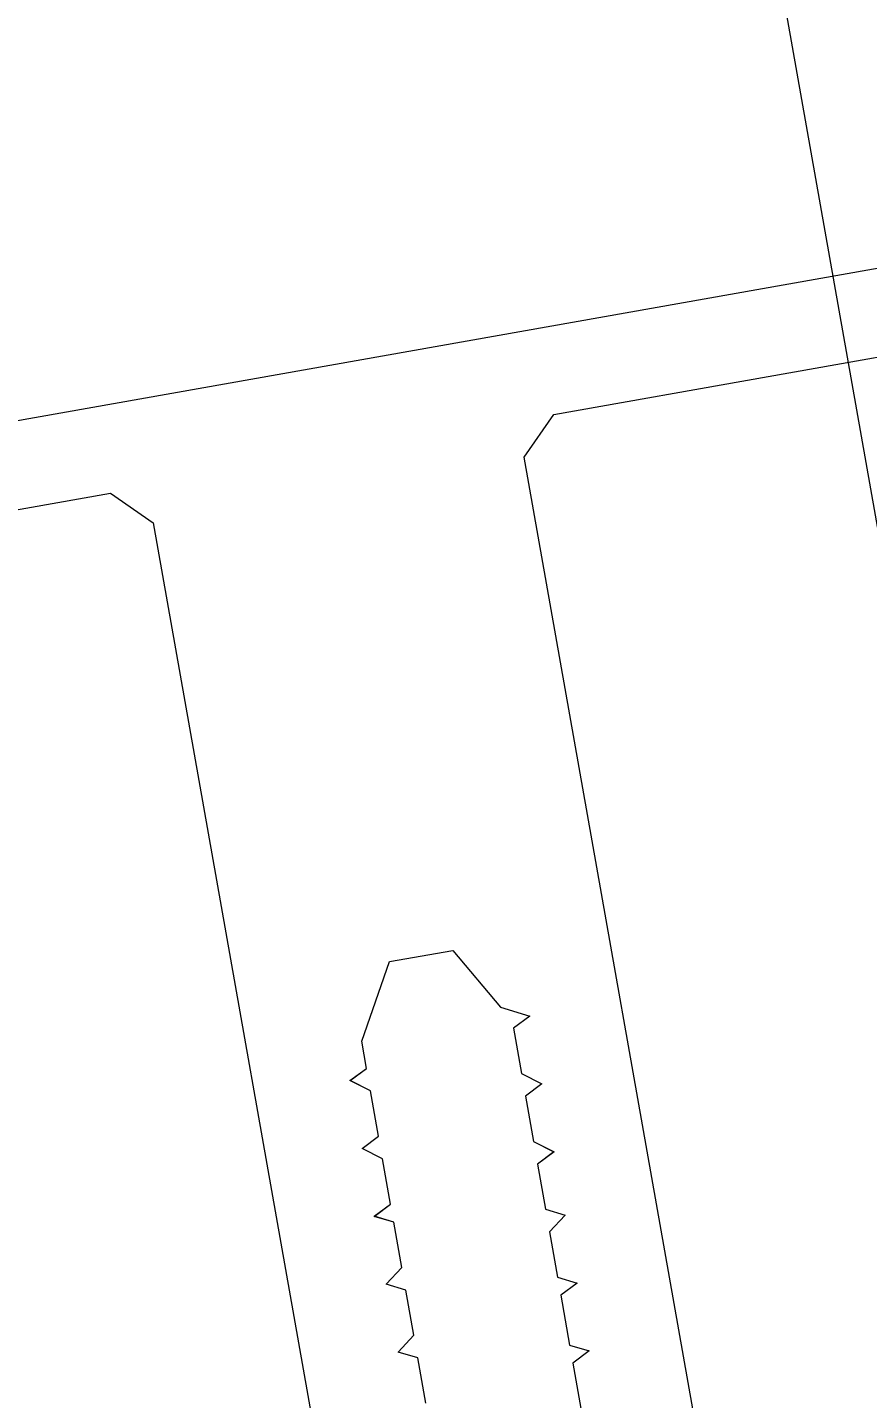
# Model space of a CAD drawing. Header units: millimetres. Extents: x -8428662 to 9409114, y 0 to 249028.
# Drawn here: x -196619.87 to -196597.59, y 105943.14 to 105979.52 of the extents above; entities that cross this region are included whole.
import ezdxf
from ezdxf import colors
from ezdxf.entities.mleader import LeaderData, LeaderLine
from ezdxf.math import Vec2, Vec3

# ---------------------------------------------------------------- set-up
doc = ezdxf.new("R2010")
doc.units = ezdxf.units.MM
doc.header["$MEASUREMENT"] = 0
doc.layers.get('0').update_dxf_attribs({"color": 250, "lineweight": 9})
for name, color, linetype, lineweight in [('_АР ТЕКСТ', 250, 'Continuous', 25), ('АР_Отметки', 250, 'Continuous', 15), ('АР_Перегородки витражные', 152, 'Continuous', 13), ('АР_Размеры', 175, 'Continuous', 9), ('АР_Размеры дверей', 15, 'Continuous', 0), ('АР_Сущ Несущая стена', 216, 'Continuous', 30)]:
    doc.layers.add(name, color=color, linetype=linetype, lineweight=lineweight)
doc.styles.add('ISOCPEUR', font='isocpeur.ttf', dxfattribs={"width": 0.7})

# ---------------------------------------------------------------- blocks, each defined once
blk = doc.blocks.new('_DotSmall')
at = {"color": 0, "linetype": 'ByBlock', "const_width": 0.5}
blk.add_lwpolyline([(-0.0625, 0, 1), (0.0625, 0, 1)], format="xyb", close=True, dxfattribs=at)
blk = doc.blocks.new('стойка витр.')
at = {"lineweight": 0, "ltscale": 100, "transparency": 33554687}
for points in [[(-12.451, 26.301), (-4.306, 4.822), (-4.872, 3.564), (-32.688, -6.984)], [(-26.478, -7.889), (-25.337, -7.457), (-25.282, -6.914), (-24.768, -7.241), (-23.627, -6.808), (-23.572, -6.266), (-23.057, -6.592), (-21.917, -6.16), (-21.862, -5.617), (-21.461, -5.987), (-20.321, -5.555), (-20.152, -4.969), (-19.751, -5.338), (-18.611, -4.906), (-18.442, -4.32), (-18.041, -4.69), (-17.357, -4.431), (-15.144, -4.765), (-14.539, -6.361), (-15.789, -7.878), (-15.872, -8.692), (-16.273, -8.322), (-17.413, -8.755), (-17.582, -9.34), (-17.983, -8.971), (-19.123, -9.403), (-19.292, -9.989), (-19.693, -9.619), (-20.833, -10.051), (-20.888, -10.594), (-21.403, -10.268), (-22.543, -10.7), (-22.598, -11.242), (-22.999, -10.873), (-24.253, -11.348), (-24.308, -11.891), (-24.709, -11.521), (-25.849, -11.954)], [(-29.143, -16.332), (-1.327, -5.784), (-0.069, -6.35), (8.119, -27.944)]]:
    blk.add_lwpolyline(points, dxfattribs=at)
blk.add_lwpolyline([(63.812, 56.264), (85.074, 0.195), (10.631, -28.034), (-10.631, 28.034)], close=True, dxfattribs=at)
blk = doc.blocks.new('A$Cf7573d2c')
at = {"color": 5, "lineweight": 0, "ltscale": 100, "transparency": 33554687}
for points in [[(1.153, -67.847), (23.699, -63.444), (24.844, -64.214), (30.546, -93.412)], [(32.486, -87.443), (32.252, -86.246), (31.727, -86.1), (32.135, -85.648), (31.901, -84.451), (31.376, -84.305), (31.785, -83.853), (31.551, -82.656), (31.025, -82.51), (31.457, -82.178), (31.224, -80.981), (30.675, -80.715), (31.107, -80.383), (30.873, -79.186), (30.324, -78.92), (30.756, -78.588), (30.616, -77.87), (31.319, -75.745), (32.994, -75.418), (34.279, -76.906), (35.067, -77.125), (34.635, -77.457), (34.869, -78.654), (35.418, -78.92), (34.986, -79.252), (35.219, -80.449), (35.768, -80.714), (35.336, -81.047), (35.57, -82.244), (36.095, -82.39), (35.687, -82.842), (35.92, -84.039), (36.446, -84.185), (36.014, -84.518), (36.271, -85.834), (36.796, -85.98), (36.364, -86.312), (36.598, -87.509)], [(40.358, -91.495), (34.656, -62.298), (35.426, -61.154), (58.092, -56.727)]]:
    blk.add_lwpolyline(points, dxfattribs=at)
blk.add_lwpolyline([(-15.508, 12.379), (43.345, 23.873), (58.605, -54.267), (-0.248, -65.76)], close=True, dxfattribs=at)
at = {"layer": 'АР_Перегородки витражные', "rotation": 80.28340479355269}
blk.add_blockref('стойка витр.', (29.179, -60.013), dxfattribs=at)
blk = doc.blocks.new('A$Cec9b444d')
at = {"color": 241, "ltscale": 100, "true_color": 0xf7abae, "rotation": 359}
blk.add_blockref('A$Cf7573d2c', (-2406.343, -6569.67), dxfattribs=at)

msp = doc.modelspace()

# ---------------------------------------------------------------- linework, layer by layer
at = {"layer": 'АР_Размеры', "color": 5, "lineweight": 0, "ltscale": 100, "transparency": 33554687}
msp.add_lwpolyline([(-196614.286, 106061.96), (-196597.009, 105964.478)], dxfattribs=at)
msp.add_lwpolyline([(-196614.286, 106061.96), (-196597.009, 105964.478)], dxfattribs=at)
msp.add_lwpolyline([(-196614.286, 106061.96), (-196597.009, 105964.478)], dxfattribs=at)
msp.add_lwpolyline([(-196614.286, 106061.96), (-196597.009, 105964.478)], dxfattribs=at)
msp.add_lwpolyline([(-196614.286, 106061.96), (-196597.009, 105964.478)], dxfattribs=at)
msp.add_lwpolyline([(-196614.286, 106061.96), (-196597.009, 105964.478)], dxfattribs=at)
msp.add_lwpolyline([(-196614.286, 106061.96), (-196597.009, 105964.478)], dxfattribs=at)
msp.add_lwpolyline([(-196614.286, 106061.96), (-196597.009, 105964.478)], dxfattribs=at)
msp.add_lwpolyline([(-196614.286, 106061.96), (-196597.009, 105964.478)], dxfattribs=at)
msp.add_lwpolyline([(-196614.286, 106061.96), (-196597.009, 105964.478)], dxfattribs=at)
msp.add_lwpolyline([(-196614.286, 106061.96), (-196597.009, 105964.478)], dxfattribs=at)
msp.add_lwpolyline([(-196614.286, 106061.96), (-196597.009, 105964.478)], dxfattribs=at)
msp.add_lwpolyline([(-196614.286, 106061.96), (-196597.009, 105964.478)], dxfattribs=at)
msp.add_lwpolyline([(-196614.286, 106061.96), (-196597.009, 105964.478)], dxfattribs=at)
msp.add_lwpolyline([(-196614.286, 106061.96), (-196597.009, 105964.478)], dxfattribs=at)
msp.add_lwpolyline([(-196614.286, 106061.96), (-196597.009, 105964.478)], dxfattribs=at)
msp.add_lwpolyline([(-196614.286, 106061.96), (-196597.009, 105964.478)], dxfattribs=at)
msp.add_lwpolyline([(-196614.286, 106061.96), (-196597.009, 105964.478)], dxfattribs=at)
msp.add_lwpolyline([(-196614.286, 106061.96), (-196597.009, 105964.478)], dxfattribs=at)
msp.add_lwpolyline([(-196614.286, 106061.96), (-196597.009, 105964.478)], dxfattribs=at)
msp.add_lwpolyline([(-196614.286, 106061.96), (-196597.009, 105964.478)], dxfattribs=at)
msp.add_lwpolyline([(-196614.286, 106061.96), (-196597.009, 105964.478)], dxfattribs=at)
msp.add_lwpolyline([(-196614.286, 106061.96), (-196597.009, 105964.478)], dxfattribs=at)
msp.add_lwpolyline([(-196614.286, 106061.96), (-196597.009, 105964.478)], dxfattribs=at)
msp.add_lwpolyline([(-196614.286, 106061.96), (-196597.009, 105964.478)], dxfattribs=at)
msp.add_lwpolyline([(-196614.286, 106061.96), (-196597.009, 105964.478)], dxfattribs=at)
msp.add_lwpolyline([(-196614.286, 106061.96), (-196597.009, 105964.478)], dxfattribs=at)
msp.add_lwpolyline([(-196614.286, 106061.96), (-196597.009, 105964.478)], dxfattribs=at)
msp.add_lwpolyline([(-196614.286, 106061.96), (-196597.009, 105964.478)], dxfattribs=at)
msp.add_lwpolyline([(-196614.286, 106061.96), (-196597.009, 105964.478)], dxfattribs=at)
msp.add_lwpolyline([(-196614.286, 106061.96), (-196597.009, 105964.478)], dxfattribs=at)
msp.add_lwpolyline([(-196614.286, 106061.96), (-196597.009, 105964.478)], dxfattribs=at)
msp.add_lwpolyline([(-196614.286, 106061.96), (-196597.009, 105964.478)], dxfattribs=at)
msp.add_lwpolyline([(-196614.286, 106061.96), (-196597.009, 105964.478)], dxfattribs=at)
msp.add_lwpolyline([(-196614.286, 106061.96), (-196597.009, 105964.478)], dxfattribs=at)
msp.add_lwpolyline([(-196614.286, 106061.96), (-196597.009, 105964.478)], dxfattribs=at)
msp.add_lwpolyline([(-196614.286, 106061.96), (-196597.009, 105964.478)], dxfattribs=at)
msp.add_lwpolyline([(-196614.286, 106061.96), (-196597.009, 105964.478)], dxfattribs=at)
msp.add_lwpolyline([(-196614.286, 106061.96), (-196597.009, 105964.478)], dxfattribs=at)
msp.add_lwpolyline([(-196614.286, 106061.96), (-196597.009, 105964.478)], dxfattribs=at)
msp.add_lwpolyline([(-196614.286, 106061.96), (-196597.009, 105964.478)], dxfattribs=at)
msp.add_lwpolyline([(-196614.286, 106061.96), (-196597.009, 105964.478)], dxfattribs=at)
msp.add_lwpolyline([(-196614.286, 106061.96), (-196597.009, 105964.478)], dxfattribs=at)
msp.add_lwpolyline([(-196614.286, 106061.96), (-196597.009, 105964.478)], dxfattribs=at)
msp.add_lwpolyline([(-196614.286, 106061.96), (-196597.009, 105964.478)], dxfattribs=at)
msp.add_lwpolyline([(-196614.286, 106061.96), (-196597.009, 105964.478)], dxfattribs=at)
msp.add_lwpolyline([(-196614.286, 106061.96), (-196597.009, 105964.478)], dxfattribs=at)
msp.add_lwpolyline([(-196614.286, 106061.96), (-196597.009, 105964.478)], dxfattribs=at)
msp.add_lwpolyline([(-196614.286, 106061.96), (-196597.009, 105964.478)], dxfattribs=at)
msp.add_lwpolyline([(-196614.286, 106061.96), (-196597.009, 105964.478)], dxfattribs=at)
msp.add_lwpolyline([(-196614.286, 106061.96), (-196597.009, 105964.478)], dxfattribs=at)
msp.add_lwpolyline([(-196614.286, 106061.96), (-196597.009, 105964.478)], dxfattribs=at)
msp.add_lwpolyline([(-196614.286, 106061.96), (-196597.009, 105964.478)], dxfattribs=at)
msp.add_lwpolyline([(-196614.286, 106061.96), (-196597.009, 105964.478)], dxfattribs=at)
msp.add_lwpolyline([(-196614.286, 106061.96), (-196597.009, 105964.478)], dxfattribs=at)
msp.add_lwpolyline([(-196614.286, 106061.96), (-196597.009, 105964.478)], dxfattribs=at)
msp.add_lwpolyline([(-196614.286, 106061.96), (-196597.009, 105964.478)], dxfattribs=at)
msp.add_lwpolyline([(-196614.286, 106061.96), (-196597.009, 105964.478)], dxfattribs=at)
msp.add_lwpolyline([(-196614.286, 106061.96), (-196597.009, 105964.478)], dxfattribs=at)
msp.add_lwpolyline([(-196614.286, 106061.96), (-196597.009, 105964.478)], dxfattribs=at)
msp.add_lwpolyline([(-196614.286, 106061.96), (-196597.009, 105964.478)], dxfattribs=at)
msp.add_lwpolyline([(-196614.286, 106061.96), (-196597.009, 105964.478)], dxfattribs=at)
msp.add_lwpolyline([(-196614.286, 106061.96), (-196597.009, 105964.478)], dxfattribs=at)
msp.add_lwpolyline([(-196614.286, 106061.96), (-196597.009, 105964.478)], dxfattribs=at)
msp.add_lwpolyline([(-196614.286, 106061.96), (-196597.009, 105964.478)], dxfattribs=at)
msp.add_lwpolyline([(-196614.286, 106061.96), (-196597.009, 105964.478)], dxfattribs=at)
msp.add_lwpolyline([(-196614.286, 106061.96), (-196597.009, 105964.478)], dxfattribs=at)
msp.add_lwpolyline([(-196614.286, 106061.96), (-196597.009, 105964.478)], dxfattribs=at)
msp.add_lwpolyline([(-196614.286, 106061.96), (-196597.009, 105964.478)], dxfattribs=at)
msp.add_lwpolyline([(-196614.286, 106061.96), (-196597.009, 105964.478)], dxfattribs=at)
msp.add_lwpolyline([(-196614.286, 106061.96), (-196597.009, 105964.478)], dxfattribs=at)
msp.add_lwpolyline([(-196614.286, 106061.96), (-196597.009, 105964.478)], dxfattribs=at)
msp.add_lwpolyline([(-196614.286, 106061.96), (-196597.009, 105964.478)], dxfattribs=at)
msp.add_lwpolyline([(-196614.286, 106061.96), (-196597.009, 105964.478)], dxfattribs=at)
msp.add_lwpolyline([(-196614.286, 106061.96), (-196597.009, 105964.478)], dxfattribs=at)
msp.add_lwpolyline([(-196614.286, 106061.96), (-196597.009, 105964.478)], dxfattribs=at)
msp.add_lwpolyline([(-196614.286, 106061.96), (-196597.009, 105964.478)], dxfattribs=at)
msp.add_lwpolyline([(-196614.286, 106061.96), (-196597.009, 105964.478)], dxfattribs=at)
msp.add_lwpolyline([(-196614.286, 106061.96), (-196597.009, 105964.478)], dxfattribs=at)
msp.add_lwpolyline([(-196614.286, 106061.96), (-196597.009, 105964.478)], dxfattribs=at)
msp.add_lwpolyline([(-196614.286, 106061.96), (-196597.009, 105964.478)], dxfattribs=at)
msp.add_lwpolyline([(-196614.286, 106061.96), (-196597.009, 105964.478)], dxfattribs=at)
msp.add_lwpolyline([(-196614.286, 106061.96), (-196597.009, 105964.478)], dxfattribs=at)
msp.add_lwpolyline([(-196614.286, 106061.96), (-196597.009, 105964.478)], dxfattribs=at)
msp.add_lwpolyline([(-196614.286, 106061.96), (-196597.009, 105964.478)], dxfattribs=at)
msp.add_lwpolyline([(-196614.286, 106061.96), (-196597.009, 105964.478)], dxfattribs=at)
msp.add_lwpolyline([(-196614.286, 106061.96), (-196597.009, 105964.478)], dxfattribs=at)
msp.add_lwpolyline([(-196614.286, 106061.96), (-196597.009, 105964.478)], dxfattribs=at)
msp.add_lwpolyline([(-196614.286, 106061.96), (-196597.009, 105964.478)], dxfattribs=at)
msp.add_lwpolyline([(-196614.286, 106061.96), (-196597.009, 105964.478)], dxfattribs=at)
msp.add_lwpolyline([(-196614.286, 106061.96), (-196597.009, 105964.478)], dxfattribs=at)
msp.add_lwpolyline([(-196614.286, 106061.96), (-196597.009, 105964.478)], dxfattribs=at)
msp.add_lwpolyline([(-196614.286, 106061.96), (-196597.009, 105964.478)], dxfattribs=at)
msp.add_lwpolyline([(-196614.286, 106061.96), (-196597.009, 105964.478)], dxfattribs=at)
msp.add_lwpolyline([(-196614.286, 106061.96), (-196597.009, 105964.478)], dxfattribs=at)
msp.add_lwpolyline([(-196614.286, 106061.96), (-196597.009, 105964.478)], dxfattribs=at)
msp.add_lwpolyline([(-196614.286, 106061.96), (-196597.009, 105964.478)], dxfattribs=at)
msp.add_lwpolyline([(-196614.286, 106061.96), (-196597.009, 105964.478)], dxfattribs=at)
msp.add_lwpolyline([(-196614.286, 106061.96), (-196597.009, 105964.478)], dxfattribs=at)
msp.add_lwpolyline([(-196614.286, 106061.96), (-196597.009, 105964.478)], dxfattribs=at)
msp.add_lwpolyline([(-196614.286, 106061.96), (-196597.009, 105964.478)], dxfattribs=at)
msp.add_lwpolyline([(-196614.286, 106061.96), (-196597.009, 105964.478)], dxfattribs=at)
msp.add_lwpolyline([(-196614.286, 106061.96), (-196597.009, 105964.478)], dxfattribs=at)
msp.add_lwpolyline([(-196614.286, 106061.96), (-196597.009, 105964.478)], dxfattribs=at)
msp.add_lwpolyline([(-196614.286, 106061.96), (-196597.009, 105964.478)], dxfattribs=at)
msp.add_lwpolyline([(-196614.286, 106061.96), (-196597.009, 105964.478)], dxfattribs=at)
msp.add_lwpolyline([(-196614.286, 106061.96), (-196597.009, 105964.478)], dxfattribs=at)
msp.add_lwpolyline([(-196614.286, 106061.96), (-196597.009, 105964.478)], dxfattribs=at)
msp.add_lwpolyline([(-196614.286, 106061.96), (-196597.009, 105964.478)], dxfattribs=at)
msp.add_lwpolyline([(-196614.286, 106061.96), (-196597.009, 105964.478)], dxfattribs=at)
msp.add_lwpolyline([(-196614.286, 106061.96), (-196597.009, 105964.478)], dxfattribs=at)
msp.add_lwpolyline([(-196614.286, 106061.96), (-196597.009, 105964.478)], dxfattribs=at)
msp.add_lwpolyline([(-196614.286, 106061.96), (-196597.009, 105964.478)], dxfattribs=at)
msp.add_lwpolyline([(-196614.286, 106061.96), (-196597.009, 105964.478)], dxfattribs=at)
msp.add_lwpolyline([(-196614.286, 106061.96), (-196597.009, 105964.478)], dxfattribs=at)
msp.add_lwpolyline([(-196614.286, 106061.96), (-196597.009, 105964.478)], dxfattribs=at)
msp.add_lwpolyline([(-196614.286, 106061.96), (-196597.009, 105964.478)], dxfattribs=at)
msp.add_lwpolyline([(-196614.286, 106061.96), (-196597.009, 105964.478)], dxfattribs=at)
msp.add_lwpolyline([(-196614.286, 106061.96), (-196597.009, 105964.478)], dxfattribs=at)
msp.add_lwpolyline([(-196614.286, 106061.96), (-196597.009, 105964.478)], dxfattribs=at)
msp.add_lwpolyline([(-196614.286, 106061.96), (-196597.009, 105964.478)], dxfattribs=at)
msp.add_lwpolyline([(-196614.286, 106061.96), (-196597.009, 105964.478)], dxfattribs=at)
msp.add_lwpolyline([(-196614.286, 106061.96), (-196597.009, 105964.478)], dxfattribs=at)
msp.add_lwpolyline([(-196614.286, 106061.96), (-196597.009, 105964.478)], dxfattribs=at)
msp.add_lwpolyline([(-196614.286, 106061.96), (-196597.009, 105964.478)], dxfattribs=at)
msp.add_lwpolyline([(-196614.286, 106061.96), (-196597.009, 105964.478)], dxfattribs=at)
msp.add_lwpolyline([(-196614.286, 106061.96), (-196597.009, 105964.478)], dxfattribs=at)
msp.add_lwpolyline([(-196614.286, 106061.96), (-196597.009, 105964.478)], dxfattribs=at)
msp.add_lwpolyline([(-196614.286, 106061.96), (-196597.009, 105964.478)], dxfattribs=at)
msp.add_lwpolyline([(-196614.286, 106061.96), (-196597.009, 105964.478)], dxfattribs=at)
msp.add_lwpolyline([(-196614.286, 106061.96), (-196597.009, 105964.478)], dxfattribs=at)
msp.add_lwpolyline([(-196614.286, 106061.96), (-196597.009, 105964.478)], dxfattribs=at)
msp.add_lwpolyline([(-196614.286, 106061.96), (-196597.009, 105964.478)], dxfattribs=at)
msp.add_lwpolyline([(-196614.286, 106061.96), (-196597.009, 105964.478)], dxfattribs=at)
msp.add_lwpolyline([(-196614.286, 106061.96), (-196597.009, 105964.478)], dxfattribs=at)
msp.add_lwpolyline([(-196614.286, 106061.96), (-196597.009, 105964.478)], dxfattribs=at)
msp.add_lwpolyline([(-196614.286, 106061.96), (-196597.009, 105964.478)], dxfattribs=at)
msp.add_lwpolyline([(-196614.286, 106061.96), (-196597.009, 105964.478)], dxfattribs=at)
msp.add_lwpolyline([(-196614.286, 106061.96), (-196597.009, 105964.478)], dxfattribs=at)
msp.add_lwpolyline([(-196614.286, 106061.96), (-196597.009, 105964.478)], dxfattribs=at)
msp.add_lwpolyline([(-196614.286, 106061.96), (-196597.009, 105964.478)], dxfattribs=at)
msp.add_lwpolyline([(-196614.286, 106061.96), (-196597.009, 105964.478)], dxfattribs=at)
msp.add_lwpolyline([(-196614.286, 106061.96), (-196597.009, 105964.478)], dxfattribs=at)
msp.add_lwpolyline([(-196614.286, 106061.96), (-196597.009, 105964.478)], dxfattribs=at)
msp.add_lwpolyline([(-196614.286, 106061.96), (-196597.009, 105964.478)], dxfattribs=at)
msp.add_lwpolyline([(-196614.286, 106061.96), (-196597.009, 105964.478)], dxfattribs=at)
msp.add_lwpolyline([(-196614.286, 106061.96), (-196597.009, 105964.478)], dxfattribs=at)
msp.add_lwpolyline([(-196614.286, 106061.96), (-196597.009, 105964.478)], dxfattribs=at)
msp.add_lwpolyline([(-196614.286, 106061.96), (-196597.009, 105964.478)], dxfattribs=at)
msp.add_lwpolyline([(-196614.286, 106061.96), (-196597.009, 105964.478)], dxfattribs=at)
msp.add_lwpolyline([(-196614.286, 106061.96), (-196597.009, 105964.478)], dxfattribs=at)
msp.add_lwpolyline([(-196614.286, 106061.96), (-196597.009, 105964.478)], dxfattribs=at)
msp.add_lwpolyline([(-196614.286, 106061.96), (-196597.009, 105964.478)], dxfattribs=at)
msp.add_lwpolyline([(-196614.286, 106061.96), (-196597.009, 105964.478)], dxfattribs=at)
msp.add_lwpolyline([(-196614.286, 106061.96), (-196597.009, 105964.478)], dxfattribs=at)
msp.add_lwpolyline([(-196614.286, 106061.96), (-196597.009, 105964.478)], dxfattribs=at)
msp.add_lwpolyline([(-196614.286, 106061.96), (-196597.009, 105964.478)], dxfattribs=at)
msp.add_lwpolyline([(-196614.286, 106061.96), (-196597.009, 105964.478)], dxfattribs=at)
msp.add_lwpolyline([(-196614.286, 106061.96), (-196597.009, 105964.478)], dxfattribs=at)
msp.add_lwpolyline([(-196614.286, 106061.96), (-196597.009, 105964.478)], dxfattribs=at)
msp.add_lwpolyline([(-196614.286, 106061.96), (-196597.009, 105964.478)], dxfattribs=at)
msp.add_lwpolyline([(-196614.286, 106061.96), (-196597.009, 105964.478)], dxfattribs=at)
msp.add_lwpolyline([(-196614.286, 106061.96), (-196597.009, 105964.478)], dxfattribs=at)
msp.add_lwpolyline([(-196614.286, 106061.96), (-196597.009, 105964.478)], dxfattribs=at)
msp.add_lwpolyline([(-196614.286, 106061.96), (-196597.009, 105964.478)], dxfattribs=at)
msp.add_lwpolyline([(-196614.286, 106061.96), (-196597.009, 105964.478)], dxfattribs=at)
msp.add_lwpolyline([(-196614.286, 106061.96), (-196597.009, 105964.478)], dxfattribs=at)
msp.add_lwpolyline([(-196614.286, 106061.96), (-196597.009, 105964.478)], dxfattribs=at)
msp.add_lwpolyline([(-196614.286, 106061.96), (-196597.009, 105964.478)], dxfattribs=at)
msp.add_lwpolyline([(-196614.286, 106061.96), (-196597.009, 105964.478)], dxfattribs=at)
msp.add_lwpolyline([(-196614.286, 106061.96), (-196597.009, 105964.478)], dxfattribs=at)
msp.add_lwpolyline([(-196614.286, 106061.96), (-196597.009, 105964.478)], dxfattribs=at)
msp.add_lwpolyline([(-196614.286, 106061.96), (-196597.009, 105964.478)], dxfattribs=at)
msp.add_lwpolyline([(-196614.286, 106061.96), (-196597.009, 105964.478)], dxfattribs=at)
msp.add_lwpolyline([(-196614.286, 106061.96), (-196597.009, 105964.478)], dxfattribs=at)
msp.add_lwpolyline([(-196614.286, 106061.96), (-196597.009, 105964.478)], dxfattribs=at)
msp.add_lwpolyline([(-196614.286, 106061.96), (-196597.009, 105964.478)], dxfattribs=at)
msp.add_lwpolyline([(-196614.286, 106061.96), (-196597.009, 105964.478)], dxfattribs=at)
msp.add_lwpolyline([(-196614.286, 106061.96), (-196597.009, 105964.478)], dxfattribs=at)
msp.add_lwpolyline([(-196614.286, 106061.96), (-196597.009, 105964.478)], dxfattribs=at)
msp.add_lwpolyline([(-196614.286, 106061.96), (-196597.009, 105964.478)], dxfattribs=at)
msp.add_lwpolyline([(-196614.286, 106061.96), (-196597.009, 105964.478)], dxfattribs=at)
msp.add_lwpolyline([(-196614.286, 106061.96), (-196597.009, 105964.478)], dxfattribs=at)
msp.add_lwpolyline([(-196614.286, 106061.96), (-196597.009, 105964.478)], dxfattribs=at)
msp.add_lwpolyline([(-196614.286, 106061.96), (-196597.009, 105964.478)], dxfattribs=at)
msp.add_lwpolyline([(-196614.286, 106061.96), (-196597.009, 105964.478)], dxfattribs=at)
msp.add_lwpolyline([(-196614.286, 106061.96), (-196597.009, 105964.478)], dxfattribs=at)
msp.add_lwpolyline([(-196614.286, 106061.96), (-196597.009, 105964.478)], dxfattribs=at)
msp.add_lwpolyline([(-196614.286, 106061.96), (-196597.009, 105964.478)], dxfattribs=at)
msp.add_lwpolyline([(-196614.286, 106061.96), (-196597.009, 105964.478)], dxfattribs=at)
msp.add_lwpolyline([(-196614.286, 106061.96), (-196597.009, 105964.478)], dxfattribs=at)
msp.add_lwpolyline([(-196614.286, 106061.96), (-196597.009, 105964.478)], dxfattribs=at)
msp.add_lwpolyline([(-196614.286, 106061.96), (-196597.009, 105964.478)], dxfattribs=at)
msp.add_lwpolyline([(-196614.286, 106061.96), (-196597.009, 105964.478)], dxfattribs=at)
msp.add_lwpolyline([(-196614.286, 106061.96), (-196597.009, 105964.478)], dxfattribs=at)
msp.add_lwpolyline([(-196614.286, 106061.96), (-196597.009, 105964.478)], dxfattribs=at)
msp.add_lwpolyline([(-196614.286, 106061.96), (-196597.009, 105964.478)], dxfattribs=at)
msp.add_lwpolyline([(-196614.286, 106061.96), (-196597.009, 105964.478)], dxfattribs=at)
msp.add_lwpolyline([(-196614.286, 106061.96), (-196597.009, 105964.478)], dxfattribs=at)
msp.add_lwpolyline([(-196614.286, 106061.96), (-196597.009, 105964.478)], dxfattribs=at)
msp.add_lwpolyline([(-196614.286, 106061.96), (-196597.009, 105964.478)], dxfattribs=at)
msp.add_lwpolyline([(-196614.286, 106061.96), (-196597.009, 105964.478)], dxfattribs=at)
msp.add_lwpolyline([(-196614.286, 106061.96), (-196597.009, 105964.478)], dxfattribs=at)
msp.add_lwpolyline([(-196614.286, 106061.96), (-196597.009, 105964.478)], dxfattribs=at)
msp.add_lwpolyline([(-196614.286, 106061.96), (-196597.009, 105964.478)], dxfattribs=at)
msp.add_lwpolyline([(-196614.286, 106061.96), (-196597.009, 105964.478)], dxfattribs=at)
msp.add_lwpolyline([(-196614.286, 106061.96), (-196597.009, 105964.478)], dxfattribs=at)
msp.add_lwpolyline([(-196614.286, 106061.96), (-196597.009, 105964.478)], dxfattribs=at)
msp.add_lwpolyline([(-196614.286, 106061.96), (-196597.009, 105964.478)], dxfattribs=at)
msp.add_lwpolyline([(-196614.286, 106061.96), (-196597.009, 105964.478)], dxfattribs=at)
msp.add_lwpolyline([(-196614.286, 106061.96), (-196597.009, 105964.478)], dxfattribs=at)
msp.add_lwpolyline([(-196614.286, 106061.96), (-196597.009, 105964.478)], dxfattribs=at)
msp.add_lwpolyline([(-196614.286, 106061.96), (-196597.009, 105964.478)], dxfattribs=at)
msp.add_lwpolyline([(-196614.286, 106061.96), (-196597.009, 105964.478)], dxfattribs=at)
msp.add_lwpolyline([(-196614.286, 106061.96), (-196597.009, 105964.478)], dxfattribs=at)
msp.add_lwpolyline([(-196614.286, 106061.96), (-196597.009, 105964.478)], dxfattribs=at)
msp.add_lwpolyline([(-196614.286, 106061.96), (-196597.009, 105964.478)], dxfattribs=at)
msp.add_lwpolyline([(-196614.286, 106061.96), (-196597.009, 105964.478)], dxfattribs=at)
msp.add_lwpolyline([(-196614.286, 106061.96), (-196597.009, 105964.478)], dxfattribs=at)
msp.add_lwpolyline([(-196614.286, 106061.96), (-196597.009, 105964.478)], dxfattribs=at)
msp.add_lwpolyline([(-196614.286, 106061.96), (-196597.009, 105964.478)], dxfattribs=at)
msp.add_lwpolyline([(-196614.286, 106061.96), (-196597.009, 105964.478)], dxfattribs=at)
msp.add_lwpolyline([(-196614.286, 106061.96), (-196597.009, 105964.478)], dxfattribs=at)
msp.add_lwpolyline([(-196614.286, 106061.96), (-196597.009, 105964.478)], dxfattribs=at)
msp.add_lwpolyline([(-196614.286, 106061.96), (-196597.009, 105964.478)], dxfattribs=at)
at = {"layer": 'АР_Сущ Несущая стена', "lineweight": 18, "ltscale": 100}
msp.add_arc((-197116.355, 115484.589), 9778.655, 272.592548, 356.6353914, dxfattribs=at)

# ---------------------------------------------------------------- block references
at = {"layer": 'АР_Размеры дверей', "ltscale": 100}
msp.add_blockref('A$Cec9b444d', (-194233.915, 112600.682), dxfattribs=at)

# ---------------------------------------------------------------- leaders
at = {"layer": '_АР ТЕКСТ'}
ml = msp.add_multileader_mtext('Standard', dxfattribs=at)
ml.set_content('{\\W0.8;-2,550}', color=256, style='ISOCPEUR')
ml.set_leader_properties(color=256, linetype='Continuous', lineweight=-1)
ml.set_arrow_properties(name='DOTSMALL')
ml.build(insert=Vec2(0, 0))
ml.multileader.update_dxf_attribs({"has_text_frame": 1, "text_left_attachment_type": 4, "text_right_attachment_type": 4, "dogleg_length": 100, "arrow_head_size": 180})
ctx = ml.context
ctx.base_point, ctx.char_height, ctx.arrow_head_size, ctx.landing_gap_size, ctx.plane_origin = Vec3(-648899.212, 123943.264, -1.962), 250, 180, 50, Vec3(-648418.878, 121699.245, -1.962)
ctx.left_attachment, ctx.right_attachment = 4, 4
notes = []
notes.append((ctx, [(0, (0, 0, 0), (0, 0), (1, 0), 1, [])]))
ctx.mtext.insert, ctx.mtext.width, ctx.mtext.defined_height, ctx.mtext.line_spacing_style, ctx.mtext.flow_direction = Vec3(-648849.212, 124276.597, -1.962), 801.08641, 330.71, 2, 5
ml = msp.add_multileader_mtext('Standard', dxfattribs=at)
ml.set_content('{\\W0.8;-2,550}', color=256, style='ISOCPEUR')
ml.set_leader_properties(color=256, linetype='Continuous', lineweight=-1)
ml.set_arrow_properties(name='DOTSMALL')
ml.build(insert=Vec2(0, 0))
ml.multileader.update_dxf_attribs({"has_text_frame": 1, "text_left_attachment_type": 4, "text_right_attachment_type": 4, "dogleg_length": 100, "arrow_head_size": 180})
ctx = ml.context
ctx.base_point, ctx.char_height, ctx.arrow_head_size, ctx.landing_gap_size, ctx.plane_origin = Vec3(-307521.564, 123917.101, -1.962), 250, 180, 50, Vec3(-307041.231, 121673.082, -1.962)
ctx.left_attachment, ctx.right_attachment = 4, 4
notes.append((ctx, [(0, (0, 0, 0), (0, 0), (1, 0), 1, [])]))
ctx.mtext.insert, ctx.mtext.width, ctx.mtext.defined_height, ctx.mtext.line_spacing_style, ctx.mtext.flow_direction = Vec3(-307471.564, 124250.434, -1.962), 801.08641, 330.71, 2, 5
ml = msp.add_multileader_mtext('Standard', dxfattribs=at)
ml.set_content('{\\W0.8;-2,550}', color=256, style='ISOCPEUR')
ml.set_leader_properties(color=256, linetype='Continuous', lineweight=-1)
ml.set_arrow_properties(name='DOTSMALL')
ml.build(insert=Vec2(0, 0))
ml.multileader.update_dxf_attribs({"has_text_frame": 1, "text_left_attachment_type": 4, "text_right_attachment_type": 4, "dogleg_length": 100, "arrow_head_size": 180})
ctx = ml.context
ctx.base_point, ctx.char_height, ctx.arrow_head_size, ctx.landing_gap_size, ctx.plane_origin = Vec3(-660859.404, 120073.276, -1.962), 250, 180, 50, Vec3(-660379.071, 117829.258, -1.962)
ctx.left_attachment, ctx.right_attachment = 4, 4
notes.append((ctx, [(0, (0, 0, 0), (0, 0), (1, 0), 1, [])]))
ctx.mtext.insert, ctx.mtext.width, ctx.mtext.defined_height, ctx.mtext.line_spacing_style, ctx.mtext.flow_direction = Vec3(-660809.404, 120406.61, -1.962), 801.08641, 330.71, 2, 5
ml = msp.add_multileader_mtext('Standard', dxfattribs=at)
ml.set_content('{\\W0.8;-2,550}', color=256, style='ISOCPEUR')
ml.set_leader_properties(color=256, linetype='Continuous', lineweight=-1)
ml.set_arrow_properties(name='DOTSMALL')
ml.build(insert=Vec2(0, 0))
ml.multileader.update_dxf_attribs({"has_text_frame": 1, "text_left_attachment_type": 4, "text_right_attachment_type": 4, "dogleg_length": 100, "arrow_head_size": 180})
ctx = ml.context
ctx.base_point, ctx.char_height, ctx.arrow_head_size, ctx.landing_gap_size, ctx.plane_origin = Vec3(-319481.757, 120047.113, -1.962), 250, 180, 50, Vec3(-319001.423, 117803.095, -1.962)
ctx.left_attachment, ctx.right_attachment = 4, 4
notes.append((ctx, [(0, (0, 0, 0), (0, 0), (1, 0), 1, [])]))
ctx.mtext.insert, ctx.mtext.width, ctx.mtext.defined_height, ctx.mtext.line_spacing_style, ctx.mtext.flow_direction = Vec3(-319431.757, 120380.447, -1.962), 801.08641, 330.71, 2, 5
at = {"layer": 'АР_Отметки'}
ml = msp.add_multileader_mtext('Standard', dxfattribs=at)
ml.set_content('{\\W0.8;-2,250}', color=256, style='ISOCPEUR')
ml.set_leader_properties(color=256, linetype='Continuous', lineweight=-1)
ml.set_arrow_properties(name='DOTSMALL')
ml.build(insert=Vec2(0, 0))
ml.multileader.update_dxf_attribs({"has_text_frame": 1, "text_left_attachment_type": 4, "text_right_attachment_type": 4, "dogleg_length": 100, "arrow_head_size": 180})
ctx = ml.context
ctx.base_point, ctx.char_height, ctx.arrow_head_size, ctx.landing_gap_size, ctx.plane_origin = Vec3(-643357.009, 128352.859), 250, 180, 50, Vec3(-642978.925, 126878.835)
ctx.left_attachment, ctx.right_attachment = 4, 4
notes.append((ctx, [(0, (0, 0, 0), (0, 0), (1, 0), 1, [])]))
ctx.mtext.insert, ctx.mtext.width, ctx.mtext.defined_height, ctx.mtext.line_spacing_style, ctx.mtext.flow_direction = Vec3(-643307.009, 128686.192), 769.98896, 343.888, 2, 5
ml = msp.add_multileader_mtext('Standard', dxfattribs=at)
ml.set_content('{\\W0.8;-2,250}', color=256, style='ISOCPEUR')
ml.set_leader_properties(color=256, linetype='Continuous', lineweight=-1)
ml.set_arrow_properties(name='DOTSMALL')
ml.build(insert=Vec2(0, 0))
ml.multileader.update_dxf_attribs({"has_text_frame": 1, "text_left_attachment_type": 4, "text_right_attachment_type": 4, "dogleg_length": 100, "arrow_head_size": 180})
ctx = ml.context
ctx.base_point, ctx.char_height, ctx.arrow_head_size, ctx.landing_gap_size, ctx.plane_origin = Vec3(-301979.361, 128326.696), 250, 180, 50, Vec3(-301601.278, 126852.672)
ctx.left_attachment, ctx.right_attachment = 4, 4
notes.append((ctx, [(0, (0, 0, 0), (0, 0), (1, 0), 1, [])]))
ctx.mtext.insert, ctx.mtext.width, ctx.mtext.defined_height, ctx.mtext.line_spacing_style, ctx.mtext.flow_direction = Vec3(-301929.361, 128660.029), 769.98896, 343.888, 2, 5
ml = msp.add_multileader_mtext('Standard', dxfattribs=at)
ml.set_content('0,000', color=256, style='ISOCPEUR')
ml.set_leader_properties(color=256, linetype='Continuous', lineweight=-1)
ml.set_arrow_properties(name='DOTSMALL')
ml.build(insert=Vec2(0, 0))
ml.multileader.update_dxf_attribs({"has_text_frame": 1, "text_left_attachment_type": 4, "text_right_attachment_type": 4, "dogleg_length": 100, "arrow_head_size": 180})
ctx = ml.context
ctx.base_point, ctx.char_height, ctx.arrow_head_size, ctx.landing_gap_size, ctx.plane_origin = Vec3(-202684.24, 121780.852, -0.16), 250, 180, 50, Vec3(-205755.321, 120191.304, -0.16)
ctx.left_attachment, ctx.right_attachment = 4, 4
notes.append((ctx, [(0, (0, 0, 0), (0, 0), (1, 0), 1, [])]))
ctx.mtext.insert, ctx.mtext.width, ctx.mtext.line_spacing_style, ctx.mtext.flow_direction = Vec3(-202634.24, 122114.186, -0.16), 852.69703, 2, 5
ml = msp.add_multileader_mtext('Standard', dxfattribs=at)
ml.set_content('{\\W0.8;-2,250}', color=256, style='ISOCPEUR')
ml.set_leader_properties(color=256, linetype='Continuous', lineweight=-1)
ml.set_arrow_properties(name='DOTSMALL')
ml.build(insert=Vec2(0, 0))
ml.multileader.update_dxf_attribs({"has_text_frame": 1, "text_left_attachment_type": 4, "text_right_attachment_type": 4, "dogleg_length": 100, "arrow_head_size": 180})
ctx = ml.context
ctx.base_point, ctx.char_height, ctx.arrow_head_size, ctx.landing_gap_size, ctx.plane_origin = Vec3(-644429.186, 120267.042, 0), 250, 180, 50, Vec3(-649087.695, 116414.735, 0)
ctx.left_attachment, ctx.right_attachment = 4, 4
notes.append((ctx, [(0, (0, 0, 0), (0, 0), (1, 0), 1, [])]))
ctx.mtext.insert, ctx.mtext.width, ctx.mtext.defined_height, ctx.mtext.line_spacing_style, ctx.mtext.flow_direction = Vec3(-644379.186, 120600.375, 0), 769.98896, 343.888, 2, 5
ml = msp.add_multileader_mtext('Standard', dxfattribs=at)
ml.set_content('{\\W0.8;-2,250}', color=256, style='ISOCPEUR')
ml.set_leader_properties(color=256, linetype='Continuous', lineweight=-1)
ml.set_arrow_properties(name='DOTSMALL')
ml.build(insert=Vec2(0, 0))
ml.multileader.update_dxf_attribs({"has_text_frame": 1, "text_left_attachment_type": 4, "text_right_attachment_type": 4, "dogleg_length": 100, "arrow_head_size": 180})
ctx = ml.context
ctx.base_point, ctx.char_height, ctx.arrow_head_size, ctx.landing_gap_size, ctx.plane_origin = Vec3(-303051.538, 120240.879, 0), 250, 180, 50, Vec3(-307710.047, 116388.572, 0)
ctx.left_attachment, ctx.right_attachment = 4, 4
notes.append((ctx, [(0, (0, 0, 0), (0, 0), (1, 0), 1, [])]))
ctx.mtext.insert, ctx.mtext.width, ctx.mtext.defined_height, ctx.mtext.line_spacing_style, ctx.mtext.flow_direction = Vec3(-303001.538, 120574.212, 0), 769.98896, 343.888, 2, 5
ml = msp.add_multileader_mtext('Standard', dxfattribs=at)
ml.set_content('{\\W0.8;-2,250}', color=256, style='ISOCPEUR')
ml.set_leader_properties(color=256, linetype='Continuous', lineweight=-1)
ml.set_arrow_properties(name='DOTSMALL')
ml.build(insert=Vec2(0, 0))
ml.multileader.update_dxf_attribs({"has_text_frame": 1, "text_left_attachment_type": 4, "text_right_attachment_type": 4, "dogleg_length": 100, "arrow_head_size": 180})
ctx = ml.context
ctx.base_point, ctx.char_height, ctx.arrow_head_size, ctx.landing_gap_size, ctx.plane_origin = Vec3(-682250.889, 116985.857, 0), 250, 180, 50, Vec3(-683297.353, 115928.763, 0)
ctx.left_attachment, ctx.right_attachment = 4, 4
notes.append((ctx, [(0, (0, 0, 0), (0, 0), (1, 0), 1, [])]))
ctx.mtext.insert, ctx.mtext.width, ctx.mtext.defined_height, ctx.mtext.line_spacing_style, ctx.mtext.flow_direction = Vec3(-682200.889, 117319.19, 0), 769.98896, 343.888, 2, 5
ml = msp.add_multileader_mtext('Standard', dxfattribs=at)
ml.set_content('{\\W0.8;-2,250}', color=256, style='ISOCPEUR')
ml.set_leader_properties(color=256, linetype='Continuous', lineweight=-1)
ml.set_arrow_properties(name='DOTSMALL')
ml.build(insert=Vec2(0, 0))
ml.multileader.update_dxf_attribs({"has_text_frame": 1, "text_left_attachment_type": 4, "text_right_attachment_type": 4, "dogleg_length": 100, "arrow_head_size": 180})
ctx = ml.context
ctx.base_point, ctx.char_height, ctx.arrow_head_size, ctx.landing_gap_size, ctx.plane_origin = Vec3(-340873.242, 116959.694, 0), 250, 180, 50, Vec3(-341919.705, 115902.6, 0)
ctx.left_attachment, ctx.right_attachment = 4, 4
notes.append((ctx, [(0, (0, 0, 0), (0, 0), (1, 0), 1, [])]))
ctx.mtext.insert, ctx.mtext.width, ctx.mtext.defined_height, ctx.mtext.line_spacing_style, ctx.mtext.flow_direction = Vec3(-340823.242, 117293.027, 0), 769.98896, 343.888, 2, 5
ml = msp.add_multileader_mtext('Standard', dxfattribs=at)
ml.set_content('{\\W0.8;-2,650}', color=256, style='ISOCPEUR')
ml.set_leader_properties(color=256, linetype='Continuous', lineweight=-1)
ml.set_arrow_properties(name='DOTSMALL')
ml.build(insert=Vec2(0, 0))
ml.multileader.update_dxf_attribs({"has_text_frame": 1, "text_left_attachment_type": 4, "text_right_attachment_type": 4, "dogleg_length": 100, "arrow_head_size": 180})
ctx = ml.context
ctx.base_point, ctx.char_height, ctx.arrow_head_size, ctx.landing_gap_size, ctx.plane_origin = Vec3(-648262.889, 114233.667), 250, 180, 50, Vec3(-648459.646, 112502.854)
ctx.left_attachment, ctx.right_attachment = 4, 4
notes.append((ctx, [(0, (0, 0, 0), (0, 0), (1, 0), 1, [])]))
ctx.mtext.insert, ctx.mtext.width, ctx.mtext.defined_height, ctx.mtext.line_spacing_style, ctx.mtext.flow_direction = Vec3(-648212.889, 114567), 881.18578, 430.987, 2, 5
ml = msp.add_multileader_mtext('Standard', dxfattribs=at)
ml.set_content('{\\W0.8;-2,650}', color=256, style='ISOCPEUR')
ml.set_leader_properties(color=256, linetype='Continuous', lineweight=-1)
ml.set_arrow_properties(name='DOTSMALL')
ml.build(insert=Vec2(0, 0))
ml.multileader.update_dxf_attribs({"has_text_frame": 1, "text_left_attachment_type": 4, "text_right_attachment_type": 4, "dogleg_length": 100, "arrow_head_size": 180})
ctx = ml.context
ctx.base_point, ctx.char_height, ctx.arrow_head_size, ctx.landing_gap_size, ctx.plane_origin = Vec3(-306885.242, 114207.504), 250, 180, 50, Vec3(-307081.998, 112476.691)
ctx.left_attachment, ctx.right_attachment = 4, 4
notes.append((ctx, [(0, (0, 0, 0), (0, 0), (1, 0), 1, [])]))
ctx.mtext.insert, ctx.mtext.width, ctx.mtext.defined_height, ctx.mtext.line_spacing_style, ctx.mtext.flow_direction = Vec3(-306835.242, 114540.837), 881.18578, 430.987, 2, 5
for ctx, leaders in notes:
    for number, flags, end, landing, length, lines in leaders:
        leader = LeaderData()
        leader.index, (leader.has_last_leader_line, leader.has_dogleg_vector, leader.attachment_direction) = number, flags
        leader.last_leader_point, leader.dogleg_vector, leader.dogleg_length = Vec3(end), Vec3(landing), length
        for number, points, colour, breaks in lines:
            line = LeaderLine()
            line.index, line.vertices, line.color, line.breaks = number, Vec3.list(points), colors.encode_raw_color(colour), breaks
            leader.lines.append(line)
        ctx.leaders.append(leader)

doc.saveas('drawing.dxf')
